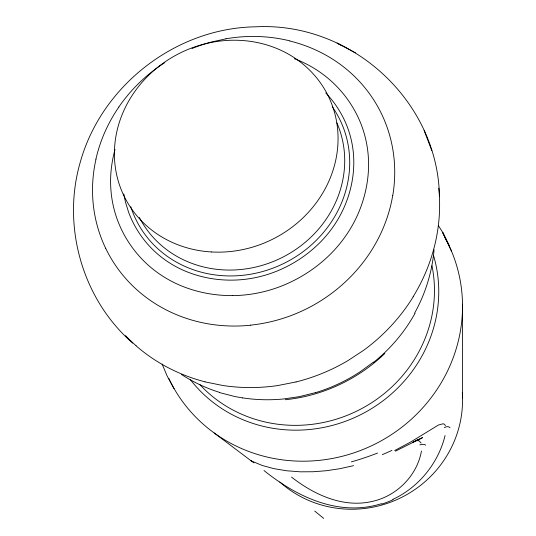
<?xml version="1.0" encoding="UTF-8"?>
<svg xmlns="http://www.w3.org/2000/svg" width="536" height="536" viewBox="0 0 536 536"><rect width="100%" height="100%" fill="white"/><g stroke="black" fill="none" stroke-linecap="round" stroke-linejoin="round"><path stroke-width="0.8" d="M421.45 451.044C417.209 475.291 397.216 495.545 373.384 501.153A35.892 19.216 -8.3 0 1 368.862 502.118C340.829 507.157 313.185 494.011 291.53 477.094M445.068 435.527C438.388 463.158 418.629 487.445 392.801 499.385M384.801 353.479C357.968 379.421 322.397 395.997 285.252 399.729M373.418 362.135L360.205 371.756L353.231 376.098A160.378 148.68 -25.2 0 1 315.449 392.707M418.348 439.694L412.646 442.368L422.643 437.57L395.447 451.165M394.717 450.508L410.583 442.066L438.408 425.035L443.145 423.755L444.565 424.358L445.45 425.745M416.626 440.558L419.849 439.292L415.42 440.579M381.411 503.74L376.513 505.106A59.831 39.443 -7.3 0 1 370.202 506.466C331.369 513.461 293.487 494.326 263.98 470.514M315.436 392.647L299.403 396.64L283.129 399.019A160.398 148.532 -25.2 0 1 242.734 397.893M353.552 465.67L339.75 468.725L326.055 470.749L313.205 471.747L300.468 471.821L286.579 470.769L273.534 468.571L262.07 465.416L251.083 460.813L253.923 462.863M296.053 381.94L277.728 385.565A181.543 168.619 -26.4 0 1 222.688 385.471L205.027 381.873M226.031 38.82L211.901 41.909A152.445 140.224 -26.2 0 0 192.009 48.501M415.842 440.572L418.978 440.786L421.102 443.038M232.604 295.604C250.064 295.463 267.451 291.865 283.591 285.219A134.228 123.407 -26.5 0 0 322.819 261.179C339.134 247.217 352.139 229.361 359.937 209.321A134.57 123.809 -26.5 0 0 368.252 173.095C369.793 153.155 365.967 132.834 356.976 114.952A134.429 123.769 -26.6 0 0 332.233 82.001C321.252 71.898 308.334 63.911 294.338 58.712M242.721 397.94L234.889 396.546L219.653 392.62M439.453 196.571C437.912 100.781 351.16 21.802 255.819 26.8L253.595 26.86C174.455 28.944 100.929 86.544 80.065 162.917C61.761 226.668 82.511 299.537 132.74 343.134M340.702 45.011L337.084 43.068L355.455 52.843M214.192 432.961L251.284 460.96M438.314 225.522L442.636 232.302L449.135 245.287M174.053 388.647L167.078 375.89L162.1 364.004M446.89 241.294L442.636 232.302L451.459 251.076M424.144 130.449L431.802 150.67M123.789 193.925L125.451 202.072L128.586 212.182A120.654 110.979 -26.2 0 0 147.567 244.048C158.341 256.416 172.183 265.997 187.433 271.993A120.245 110.563 -26.4 0 0 232.014 280.134C247.645 280.006 263.203 276.764 277.648 270.801A120.225 110.53 -26.5 0 0 317.098 245.327C329.694 233.508 339.69 218.929 345.995 202.843A120.613 110.892 -26.7 0 0 353.767 164.947C354.135 150.636 351.442 136.258 345.767 123.106A120.526 110.865 -26.7 0 0 325.767 92.942M462.521 304.18L462.548 398.637M462.307 392.814A109.156 106.249 -26.5 0 1 400.593 497.884A109.156 106.249 -26.5 0 1 279.832 482.005M433.503 255.424A138.623 131.548 -26.5 0 1 361.438 414.295A138.623 131.548 -26.5 0 1 190.3 379.542M431.983 265.836A134.905 127.983 -26.5 0 1 359.207 409.899A134.905 127.983 -26.5 0 1 199.667 384.406M445.202 238.111A155.051 147.655 -26.5 0 1 375.79 443.694A155.051 147.655 -26.5 0 1 168.739 378.289M434.06 249.763A166.421 156.512 -24.4 0 1 414.65 313.078M415.045 313.272A162.261 151.601 -24.1 0 1 373.605 362.356M219.727 392.432A162.308 150.77 -26.2 0 1 181.409 374.423M336.91 122.952A109.538 100.694 -26.5 0 1 280.04 258.526A109.538 100.694 -26.5 0 1 139.353 217.415M332.273 106.758A113.545 104.426 -26.5 0 1 284.308 263.203A113.545 104.426 -26.5 0 1 130.791 206.735M159.447 66.223A152.445 140.224 -26.2 0 1 164.807 62.625M225.958 38.78A152.445 140.224 -26.2 0 1 289.829 40.87M289.882 41.017A153.544 141.276 -26.4 0 1 340.434 64.501A154.609 142.415 -27 0 1 377.371 105.927A155.413 143.199 -27.5 0 1 392.754 195.6M392.7 195.593A154.623 142.496 -27.4 0 1 371.113 251.029A153.591 141.712 -27 0 1 329.138 295.182A152.338 140.8 -26.8 0 1 250.741 325.118M250.748 325.198A152.686 141.223 -26.8 0 1 191.151 319.871A153.597 141.94 -26.6 0 1 140.224 292.69A154.643 142.764 -26 0 1 105.666 248.255M105.646 248.262A155.453 143.474 -25.5 0 1 95.991 159.165M95.917 159.159A154.629 142.677 -25.6 0 1 118.885 107.006M118.845 106.986A153.557 141.511 -26 0 1 159.433 66.203M438.77 188.149A184.371 171.44 -26.5 0 1 413.142 296.703M413.243 296.756A182.2 169.396 -26.3 0 1 363.576 350.343L347.958 360.607A181.536 168.646 -26.4 0 1 296.053 381.954M205.04 381.833A182.213 169.302 -26.5 0 1 136.044 345.8M136.104 345.74A184.424 171.399 -26.5 0 1 125.478 335.596M232.604 295.597A134.248 123.414 -26.3 0 1 188.712 288.603C169.403 282.13 151.775 270.613 138.409 255.21A134.623 123.863 -26.4 0 1 119.501 225.113C111.682 206.956 109.009 186.729 111.495 167.138A134.482 123.816 -26.5 0 1 115.019 149.477M419.822 444.887A260.704 30.84 -54.3 0 1 425.678 445.168M385.779 543.169A264.456 2.982 36.1 0 1 376.667 536.415M393.102 499.693A64.95 41.888 -7.6 0 1 381.632 504.115M444.337 427.574A214.454 23.323 -57.6 0 1 450.012 427.822M391.917 450.387A94.142 21.708 -16.1 0 1 382.289 454.655M377.552 453.047A81.171 21.118 -14.9 0 1 351.355 461.885M323.677 518.399A216.216 1.595 39.1 0 1 314.712 511.022M211.291 251.947A113.699 103.951 -26.5 0 0 329.68 99.039A113.699 103.951 -26.5 0 0 137.725 87.576A113.699 103.951 -26.5 0 0 211.291 251.947"/></g></svg>
